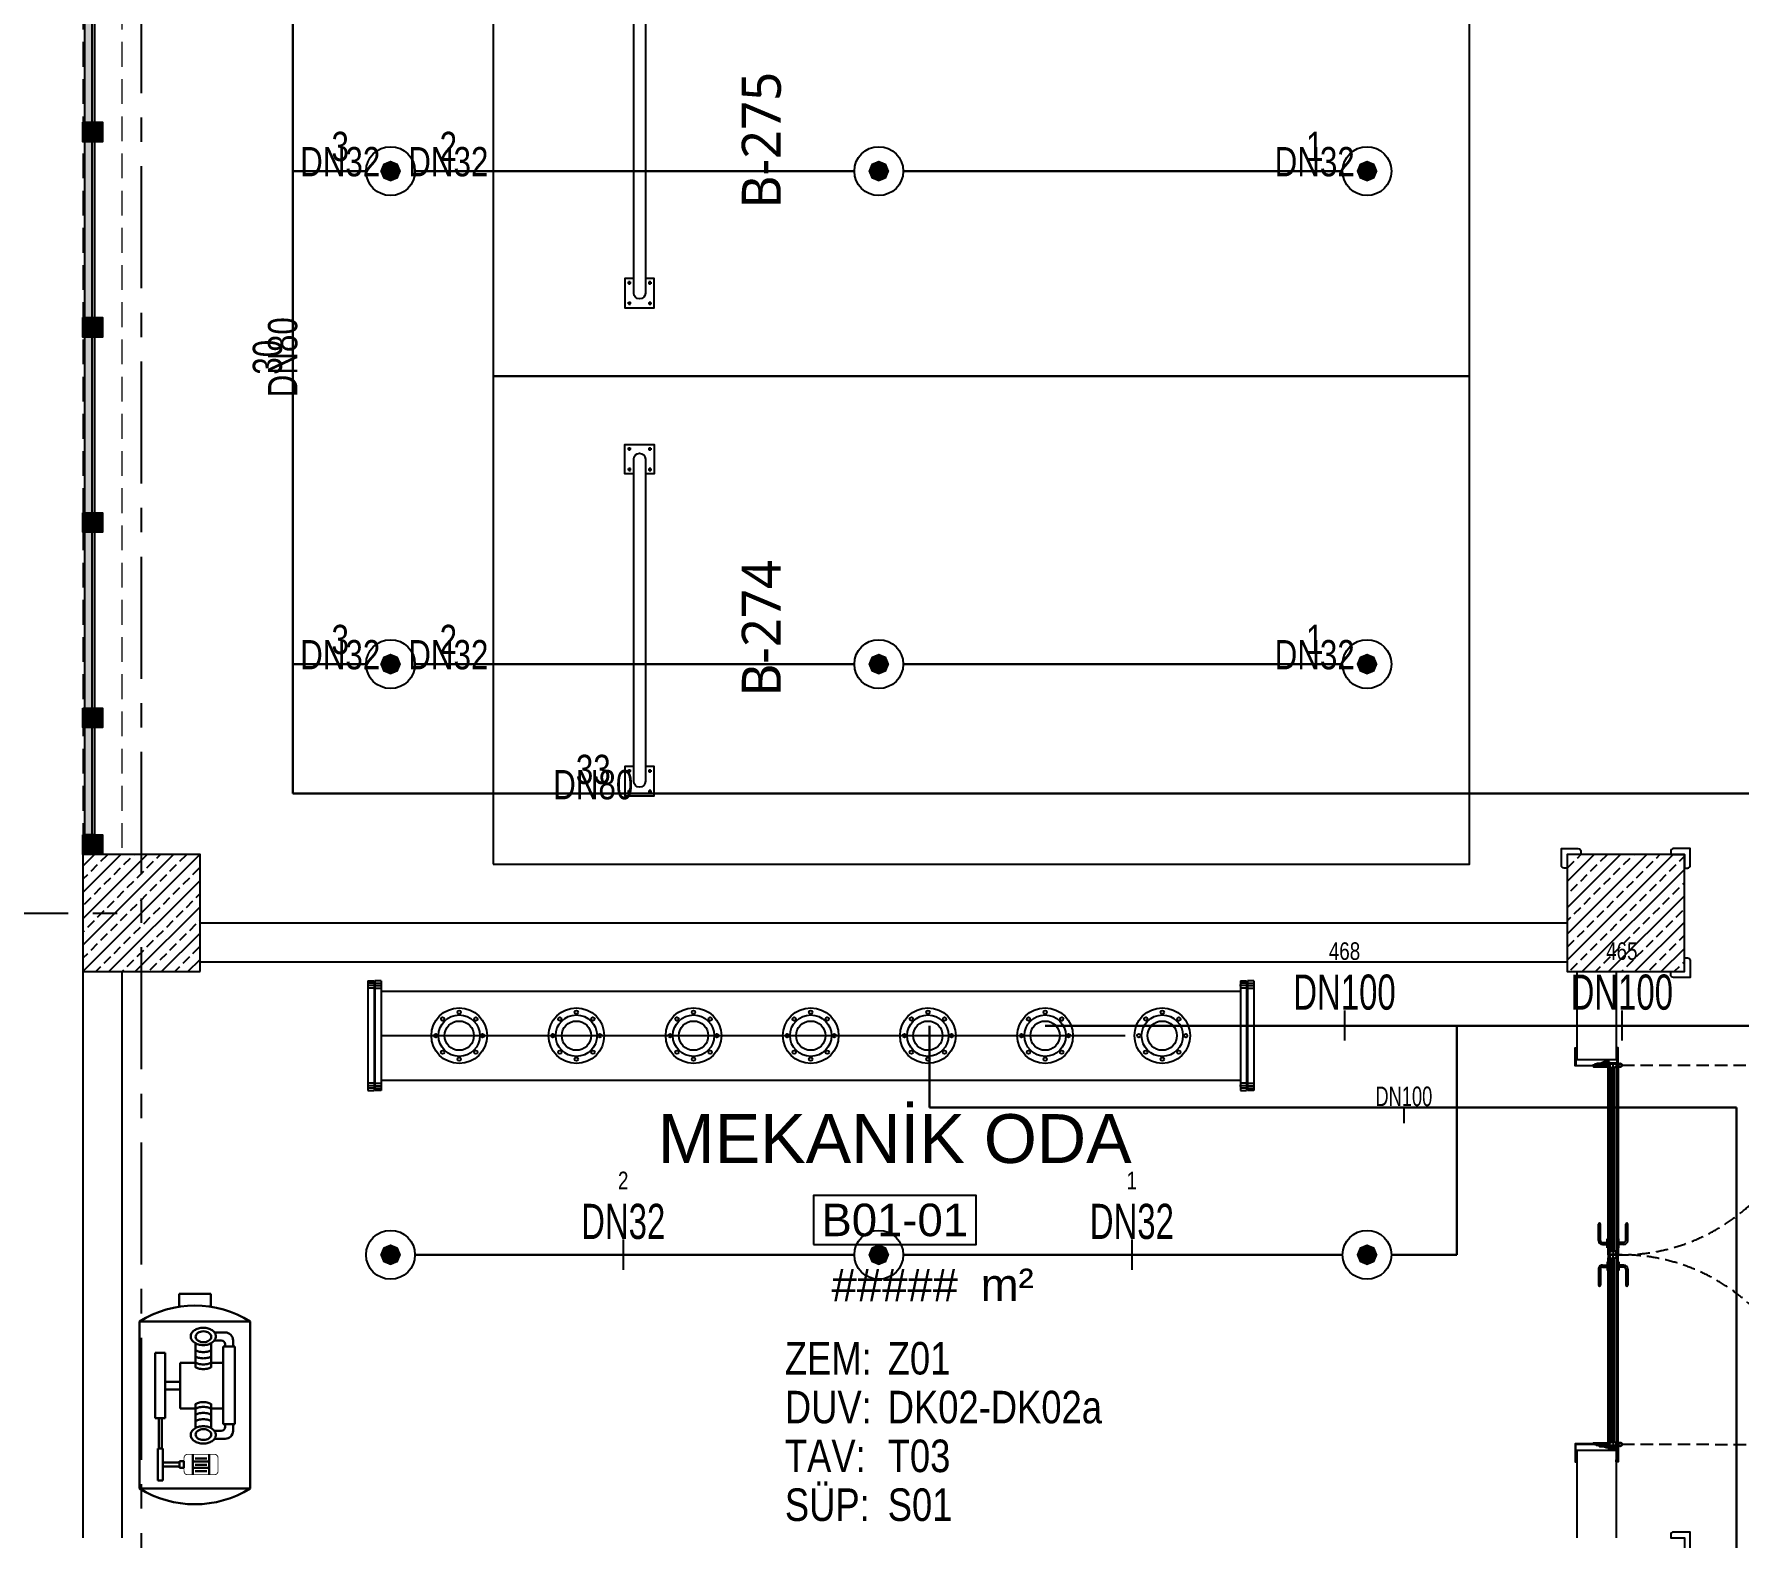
# Model space of a CAD drawing. Header units: millimetres. Extents: x -379292 to 1221486, y 92049 to 447512.
# Drawn here: x 285578 to 294307, y 245419 to 253121 of the extents above; entities that cross this region are included whole.
import ezdxf
from ezdxf.enums import TextEntityAlignment as Align
from ezdxf.lldxf.tags import DXFTag

# ---------------------------------------------------------------- set-up
doc = ezdxf.new("R2010")
doc.units = ezdxf.units.MM
for name, pattern in [('CENTER', [2, 1.25, -0.25, 0.25, -0.25]), ('DASHDOT', [25.4, 12.7, -6.35, 0, -6.35]), ('HIDDEN', [9.525, 6.35, -3.175])]:
    doc.linetypes.add(name, pattern=pattern)
for name, color, linetype, lineweight in [('-M-FIRE EQUIPMENT', 7, 'Continuous', 30), ('-M-YNGN-KOLLEKTÖR', 7, 'Continuous', 25), ('-M-YNGN-ZON1', 5, 'SP', 30), ('-M-YNGN-ZON3', 6, 'SP', 30), ('06_FORMWORK HIDDEN', 252, 'HIDDEN2', 0)]:
    doc.layers.add(name, color=color, linetype=linetype, lineweight=lineweight)
for name, color, linetype in [('-M-PIPE EQUIPMENT', 14, 'Continuous'), ('-M-YNGN-BORUID', 7, 'Continuous'), ('-M-YNGN-BORUUZUN', 7, 'Continuous'), ('-M-YNGN-BORUYUK', 7, 'Continuous'), ('-M-YNGN-SPR-YUK', 7, 'Continuous'), ('-M-YNGN-ZON1-CAP-', 7, 'Continuous'), ('-M-YNGN-ZON1-SPR-', 7, 'Continuous'), ('-M-YNGN-ZON3-CAP-', 7, 'Continuous'), ('010-05', 1, 'Continuous'), ('05_AXIS', 211, 'CENTER'), ('05_DOOR', 2, 'Continuous'), ('05_EQUIPMENT', 1, 'Continuous'), ('05_HANDRAIL', 153, 'Continuous'), ('05_HATCH 1', 101, 'Continuous'), ('05_HATCH CONCRETE', 141, 'Continuous'), ('05_HATCH SOLID-1', 252, 'Continuous'), ('05_MATERIAL TEXT', 112, 'Continuous'), ('05_PLASTER', 2, 'Continuous'), ('05_ROOM M2', 161, 'Continuous'), ('05_ROOM NAME', 153, 'Continuous'), ('05_ROOM NUMBER', 152, 'Continuous'), ('05_STEEL HIDDEN', 61, 'HIDDEN'), ('05_SYMBOL', 2, 'Continuous'), ('05_WALL', 3, 'Continuous'), ('202-A-Y-MahalAd', 141, 'Continuous'), ('flans015', 14, 'Continuous')]:
    doc.layers.add(name, color=color, linetype=linetype)
doc.layers.add('-M-YNGN-SPR-CAPCIZGI', color=188, linetype='Continuous', plot=False)
doc.styles.add('CIZGI', font='tahoma.ttf', dxfattribs={"width": 0.8, "oblique": 20})
doc.styles.add('DIM', font='arial.ttf')
doc.styles.add('HCAD', font='HCAD.SHX', dxfattribs={"width": 0.8, "height": 0.2})
doc.styles.add('PIPESIZE', font='hcad.shx', dxfattribs={"width": 0.8})
doc.styles.add('SPR-NOT', font='romans.shx')
doc.styles.get("Standard").update_dxf_attribs({"font": 'segoeuil.ttf'})
doc.styles.add('YAZI-2', font='arial.ttf', dxfattribs={"height": 2})
doc.styles.add('YAZI-3', font='arial.ttf', dxfattribs={"height": 3})
tags = doc.linetypes.add('HIDDEN2', pattern=[0.1875, 0.125, -0.0625]).pattern_tags.tags
tags[6:7] = [DXFTag(74, 4), DXFTag(75, 0), DXFTag(340, '0'), DXFTag(46, 0.0), DXFTag(50, 0.0), DXFTag(44, 0.0), DXFTag(45, 0.0)]
tags[4:5] = [DXFTag(74, 4), DXFTag(75, 0), DXFTag(340, '0'), DXFTag(46, 0.0), DXFTag(50, 0.0), DXFTag(44, 0.0), DXFTag(45, 0.0)]
doc.linetypes.add('SP', pattern='A,2,-0.1,["SP",CIZGI,S=0.14,R=0.2,X=0,Y=-0.07],-0.255', length=2.355)
pattern_1 = [(225, (905000, -3e-07), (67.351921, -67.351921), []), (225, (904932.65, -3e-07), (67.351921, -67.351921), [47.625, -23.8125])]

# ---------------------------------------------------------------- blocks, each defined once
blk = doc.blocks.new('202_Aks')
at = {"layer": '05_AXIS', "ltscale": 500}
for p, q in [((0, -182300), (0, 5000)), ((-5000, -29500), (0, -29500))]:
    blk.add_line(p, q, dxfattribs=at)
blk = doc.blocks.new('başlık')
at = {"layer": '05_MATERIAL TEXT', "style": 'DIM', "width": 0.8}
for s, p in [('ZEM:', (0, 50)), ('DUV:', (0, -100)), ('TAV:', (0, -250)), ('SÜP:', (0, -400))]:
    blk.add_text(s, height=100, dxfattribs=at).set_placement(p, align=Align.MIDDLE_LEFT)
blk = doc.blocks.new('MAHAL')
at = {"layer": '05_ROOM NUMBER'}
blk.add_lwpolyline([(-5.46, -10.75), (4.54, -10.75), (4.54, -7.75), (-5.46, -7.75)], close=True, dxfattribs=at)
at = {"layer": '05_HATCH SOLID-1', "xscale": 0.02, "yscale": 0.02, "zscale": 0.02}
blk.add_blockref('başlık', (-7.21, -18.75), dxfattribs=at)
at = {"layer": '05_MATERIAL TEXT', "style": 'DIM', "width": 0.8}
for tag, p in [('ZEMİN', (-0.89, -17.75)), ('DUVAR', (-0.89, -20.75)), ('TAVAN', (-0.89, -23.75)), ('SÜPÜRGELİK', (-0.89, -26.75))]:
    blk.add_attdef(tag, text='', height=2, dxfattribs=at).set_placement(p, align=Align.MIDDLE_LEFT)
at = {"layer": '05_ROOM M2', "insert": (6.45, -13.24), "char_height": 2, "attachment_point": 5, "style": 'YAZI-2'}
blk.add_mtext_dynamic_manual_height_columns('m²', width=6.9387, gutter_width=625, heights=[0], dxfattribs=at)
at = {"layer": '05_ROOM M2', "style": 'YAZI-2'}
blk.add_attdef('MAHALM2', text='', height=2, dxfattribs=at).set_placement((-0.46, -13.25), align=Align.MIDDLE_CENTER)
at = {"layer": '05_ROOM NAME', "style": 'YAZI-3'}
for tag, p in [('INGMAHALADI', (-0.46, 0.75)), ('TURMAHALADI', (-0.46, -4.25))]:
    blk.add_attdef(tag, text='', height=3, dxfattribs=at).set_placement(p, align=Align.MIDDLE_CENTER)
at = {"layer": '05_ROOM NUMBER', "style": 'YAZI-2'}
blk.add_attdef('MAHALNO', text='', height=2, dxfattribs=at).set_placement((-0.46, -9.25), align=Align.MIDDLE_CENTER)
blk = doc.blocks.new('202_Vida')
at = {"color": 0, "linetype": 'ByBlock', "ltscale": 0.2}
for points in [[(0.96, 0), (-0.96, 0)], [(0, 0.96), (0, -0.96)]]:
    blk.add_lwpolyline(points, dxfattribs=at)
at = {"color": 0, "linetype": 'ByBlock'}
for radius in [0.42, 0.23, 0.155]:
    blk.add_circle((0, 0), radius, dxfattribs=at)
blk = doc.blocks.new('202_Stoper')
at = {"color": 0, "linetype": 'ByBlock'}
for points in [[(-750, -30), (-750, -75), (-900, -75), (-900, 75), (-750, 75), (-750, 30)], [(750, -30), (750, -75), (900, -75), (900, 75), (750, 75), (750, 30)]]:
    blk.add_lwpolyline(points, dxfattribs=at)
blk.add_lwpolyline([(825, -30, 1), (825, 30), (-825, 30, 1), (-825, -30)], format="xyb", close=True, dxfattribs=at)
at = {"color": 0, "linetype": 'ByBlock', "yscale": 10, "zscale": 10, "rotation": 180}
for p, xscale in [((-877, 53), -10), ((-772, 53), 10), ((772, 53), -10), ((877, 53), 10)]:
    blk.add_blockref('202_Vida', p, dxfattribs=dict(at, xscale=xscale))
at = {"color": 0, "linetype": 'ByBlock', "yscale": 10, "zscale": 10}
for p, xscale in [((-877, -52), 10), ((-772, -52), -10), ((772, -52), 10), ((877, -52), -10)]:
    blk.add_blockref('202_Vida', p, dxfattribs=dict(at, xscale=xscale))
blk = doc.blocks.new('202_Mahalblok')
at = {"color": 0, "linetype": 'ByBlock', "flags": 128}
blk.add_lwpolyline([(0, 0), (0, 5000), (2500, 5000), (2500, 0)], close=True, dxfattribs=at)
at = {"color": 252}
blk.add_blockref('202_Stoper', (1250, 750), dxfattribs=at)
at = {"color": 0, "linetype": 'ByBlock', "ltscale": 25}
blk.add_attdef('MAHALNO', text='', height=200, dxfattribs=at).set_placement((1208.7, 1390), align=Align.BOTTOM_CENTER)
blk = doc.blocks.new('202_KorkulukDikme')
at = {"ltscale": 25}
h = blk.add_hatch(color=253, dxfattribs=at)
h.dxf.hatch_style = 1
h.paths.add_polyline_path([(-50, 0), (-50, 100), (50, 100), (50, 0)])
at = {"color": 0, "linetype": 'ByBlock', "ltscale": 25}
blk.add_lwpolyline([(-50, 0), (-50, 100), (50, 100), (50, 0)], close=True, dxfattribs=at)
blk = doc.blocks.new('*U15')
at = {"ltscale": 25}
h = blk.add_hatch(color=253, dxfattribs=at)
h.dxf.hatch_style = 1
h.paths.add_polyline_path([(100, 60), (7300, 60), (7300, 10), (100, 10)])
at = {"color": 0, "linetype": 'ByBlock', "ltscale": 25}
blk.add_lwpolyline([(100, 60), (7300, 60), (7300, 10), (100, 10)], close=True, dxfattribs=at)
blk.add_lwpolyline([(100, 45), (7300, 45)], dxfattribs=at)
at = {"ltscale": 25}
for p in [(50, 0), (700, 0), (1700, 0), (2700, 0), (3700, 0), (4700, 0), (5700, 0), (6700, 0), (7350, 0)]:
    blk.add_blockref('202_KorkulukDikme', p, dxfattribs=at)
blk = doc.blocks.new('A$C44F8638E')
at = {"color": 0, "linetype": 'ByBlock'}
for p, q in [((2.18, 99.84), (-14.49, 99.84)), ((-14.49, 99.84), (-14.49, 93.04)), ((2.18, 92.99), (2.18, 99.84)), ((23.01, 85.29), (-35.35, 85.29)), ((-35.35, 85.29), (-35.35, -2.73)), ((23.01, -2.73), (23.01, 85.29)), ((-35.35, -2.73), (23.01, -2.73))]:
    blk.add_line(p, q, dxfattribs=at)
at = {"color": 14, "linetype": 'ByBlock'}
for p, q in [((-5.88, 61.05), (-5.88, 73.82)), ((2.45, 61.05), (2.45, 73.82)), ((4.15, 79.46), (9.76, 79.46)), ((4.15, 75.29), (7.68, 75.29)), ((8.72, 31.21), (8.72, 72.05)), ((14.97, 72.05), (8.72, 72.05)), ((9.76, 72.05), (9.76, 73.21)), ((13.93, 72.05), (13.93, 75.29)), ((14.97, 31.21), (14.97, 72.05)), ((-26.99, 68.76), (-26.99, 34.38)), ((-21.73, 68.76), (-26.99, 68.76)), ((-21.73, 34.38), (-21.73, 68.76)), ((-13.95, 63.49), (-5.88, 63.49)), ((-13.95, 39.4), (-13.95, 63.49)), ((2.45, 63.49), (8.72, 63.49)), ((-13.95, 53.53), (-21.73, 53.53)), ((-13.95, 49.36), (-21.73, 49.36)), ((-5.88, 39.4), (-13.95, 39.4)), ((-5.88, 41.83), (-5.88, 29.07)), ((2.45, 41.83), (2.45, 29.07)), ((8.72, 39.4), (2.45, 39.4)), ((-21.73, 34.38), (-26.99, 34.38)), ((-25.19, 18.29), (-25.19, 34.38)), ((-23.52, 18.29), (-23.52, 34.38)), ((4.15, 27.59), (7.68, 27.59)), ((14.97, 31.21), (8.72, 31.21)), ((9.76, 29.67), (9.76, 31.21)), ((13.93, 30.83), (13.93, 27.59)), ((-25.62, 1.45), (-25.62, 18.29)), ((-23.09, 18.29), (-25.62, 18.29)), ((-23.09, 1.45), (-23.09, 18.29)), ((4.15, 23.42), (9.76, 23.42)), ((-14.3, 10.91), (-23.09, 10.91)), ((-14.3, 11.56), (-14.3, 8.17)), ((-11.89, 11.56), (-14.3, 11.56)), ((-11.89, 8.17), (-11.89, 11.56)), ((-7.16, 15.27), (-7.16, 4.47)), ((-7.16, 11.47), (1.32, 11.47)), ((-6.04, 13.13), (0.16, 13.13)), ((-6.04, 9.78), (0.16, 9.78)), ((1.32, 15.22), (1.32, 4.6)), ((-23.09, 1.45), (-25.62, 1.45)), ((-14.3, 8.83), (-23.09, 8.83)), ((-14.3, 8.17), (-11.89, 8.17)), ((1.32, 8.13), (-7.16, 8.13)), ((-6.04, 6.43), (0.16, 6.43))]:
    blk.add_line(p, q, dxfattribs=at)
at = {"color": 0, "linetype": 'ByBlock'}
for points in [[(-35.35, 85.29, -0.285714), (23.01, 85.29)], [(-35.35, -2.73, 0.285714), (23.01, -2.73)]]:
    blk.add_lwpolyline(points, format="xyb", dxfattribs=at)
at = {"color": 14, "linetype": 'ByBlock'}
for points in [[(-1.72, 81.97, -0.070165), (0.9, 81.6, -0.081929), (2.95, 80.62, -0.106899), (4.43, 79.04, -0.135223), (4.89, 77.38, -0.135223), (4.43, 75.72, -0.106899), (2.95, 74.14, -0.081929), (0.9, 73.16, -0.070165), (-1.72, 72.79, -0.070165), (-4.33, 73.16, -0.081929), (-6.38, 74.14, -0.106899), (-7.86, 75.72, -0.135223), (-8.32, 77.38, -0.135223), (-7.86, 79.04, -0.106899), (-6.38, 80.62, -0.081929), (-4.33, 81.6, -0.070165)], [(-1.64, 80.07, -0.070165), (-0.01, 79.84, -0.081929), (1.26, 79.23, -0.106899), (2.18, 78.25, -0.135223), (2.47, 77.22, -0.135223), (2.18, 76.18, -0.106899), (1.26, 75.2, -0.081929), (-0.01, 74.59, -0.070165), (-1.64, 74.36, -0.070165), (-3.27, 74.59, -0.081929), (-4.54, 75.2, -0.106899), (-5.46, 76.18, -0.135223), (-5.75, 77.22, -0.135223), (-5.46, 78.25, -0.106899), (-4.54, 79.23, -0.081929), (-3.27, 79.84, -0.070165)], [(-1.72, 20.92, 0.070165), (0.9, 21.29, 0.081929), (2.95, 22.26, 0.106899), (4.43, 23.84, 0.135223), (4.89, 25.51, 0.135223), (4.43, 27.17, 0.106899), (2.95, 28.75, 0.081929), (0.9, 29.72, 0.070165), (-1.72, 30.09, 0.070165), (-4.33, 29.72, 0.081929), (-6.38, 28.75, 0.106899), (-7.86, 27.17, 0.135223), (-8.32, 25.51, 0.135223), (-7.86, 23.84, 0.106899), (-6.38, 22.26, 0.081929), (-4.33, 21.29, 0.070165)], [(-1.64, 22.81, 0.070165), (-0.01, 23.04, 0.081929), (1.26, 23.65, 0.106899), (2.18, 24.63, 0.135223), (2.47, 25.67, 0.135223), (2.18, 26.7, 0.106899), (1.26, 27.68, 0.081929), (-0.01, 28.29, 0.070165), (-1.64, 28.52, 0.070165), (-3.27, 28.29, 0.081929), (-4.54, 27.68, 0.106899), (-5.46, 26.7, 0.135223), (-5.75, 25.67, 0.135223), (-5.46, 24.63, 0.106899), (-4.54, 23.65, 0.081929), (-3.27, 23.04, 0.070165)]]:
    blk.add_lwpolyline(points, format="xyb", close=True, dxfattribs=at)
for points in [[(2.45, 70.14, -0.060594), (0.9, 69.48, -0.070165), (-1.72, 69.11, -0.070165), (-4.33, 69.48, -0.060594), (-5.88, 70.14)], [(2.45, 66.84, -0.060594), (0.9, 66.18, -0.070165), (-1.72, 65.81, -0.070165), (-4.33, 66.18, -0.060594), (-5.88, 66.84)], [(2.45, 63.63, -0.060594), (0.9, 62.97, -0.070165), (-1.72, 62.6, -0.070165), (-4.33, 62.97, -0.060594), (-5.88, 63.63)], [(2.45, 61.15, -0.060594), (0.9, 60.5, -0.070165), (-1.72, 60.13, -0.070165), (-4.33, 60.5, -0.060594), (-5.88, 61.15)], [(2.45, 41.73, 0.060594), (0.9, 42.39, 0.070165), (-1.72, 42.76, 0.070165), (-4.33, 42.39, 0.060594), (-5.88, 41.73)], [(2.45, 39.26, 0.060594), (0.9, 39.91, 0.070165), (-1.72, 40.28, 0.070165), (-4.33, 39.91, 0.060594), (-5.88, 39.26)], [(2.45, 36.05, 0.060594), (0.9, 36.71, 0.070165), (-1.72, 37.08, 0.070165), (-4.33, 36.71, 0.060594), (-5.88, 36.05)], [(2.45, 32.75, 0.060594), (0.9, 33.4, 0.070165), (-1.72, 33.77, 0.070165), (-4.33, 33.4, 0.060594), (-5.88, 32.75)]]:
    blk.add_lwpolyline(points, format="xyb", dxfattribs=at)
at = {"color": 14, "linetype": 'ByBlock', "const_width": 0.446}
blk.add_lwpolyline([(4.22, 15.22), (-10.06, 15.22, 0.414214), (-11.85, 13.44), (-11.85, 6.3, 0.414214), (-10.06, 4.51), (4.22, 4.51, 0.414214), (6.01, 6.3), (6.01, 13.44, 0.414214)], format="xyb", close=True, dxfattribs=at)
at = {"color": 0, "linetype": 'ByBlock'}
blk.add_arc((-6.17, 38.38), 55.24, 58.10921, 121.89079, dxfattribs=at)
at = {"color": 14, "linetype": 'ByBlock'}
for centre, radius, start, end in [((7.68, 73.21), 2.08, 0, 90), ((9.76, 75.29), 4.17, 0, 90), ((7.68, 29.67), 2.08, 270, 0), ((9.76, 27.59), 4.17, 270, 0)]:
    blk.add_arc(centre, radius, start, end, dxfattribs=at)
blk = doc.blocks.new('FU150')
at = {"color": 0, "linetype": 'ByBlock'}
for centre, radius in [((0, 0), 142.5), ((0, 0), 106), ((-84.9, 84.9), 9), ((0, 120), 9), ((84.9, 84.9), 9), ((-120, 0), 9), ((0, 0), 75), ((120, 0), 9), ((-84.9, -84.9), 9), ((84.9, -84.9), 9), ((0, -120), 9)]:
    blk.add_circle(centre, radius, dxfattribs=at)
blk = doc.blocks.new('FY300')
at = {"color": 0, "linetype": 'ByBlock'}
for p, q in [((-281.2, 32), (281.2, 32)), ((-281.2, 0), (-281.2, 32)), ((-281.2, 0), (281.2, 0)), ((-269.2, 32), (-269.2, 0)), ((-256.2, 36), (-256.2, -4)), ((-243.2, 32), (-243.2, 0)), ((-236.2, 34), (-238.2, 32)), ((-236.2, 34), (236.2, 34)), ((236.2, 34), (238.2, 32)), ((243.2, 32), (243.2, 0)), ((256.2, 36), (256.2, -4)), ((269.2, 32), (269.2, 0)), ((281.2, 0), (281.2, 32))]:
    blk.add_line(p, q, dxfattribs=at)
blk = doc.blocks.new('A$C68E50811')
at = {"layer": '-M-PIPE EQUIPMENT', "color": 7, "ltscale": 0.5}
for p, q in [((0.34, -23.2), (0.34, 416.8)), ((45.9, -23.2), (45.9, 416.8))]:
    blk.add_line(p, q, dxfattribs=at)
at = {"layer": '-M-PIPE EQUIPMENT', "color": 14, "linetype": 'DASHDOT', "ltscale": 30}
blk.add_line((23.12, -23.2), (23.12, 416.8), dxfattribs=at)
at = {"layer": '-M-PIPE EQUIPMENT', "ltscale": 0.2, "xscale": -0.1000000000003638, "yscale": 0.1000000000003638, "zscale": 0.1000000000003638}
for p, rotation in [((23.12, 423.6), 180), ((23.12, -23.2), 179.9999999999999)]:
    blk.add_blockref('FY300', p, dxfattribs=dict(at, rotation=rotation))
at = {"layer": '-M-PIPE EQUIPMENT', "ltscale": 0.2, "xscale": 0.1000000000003638, "yscale": 0.1000000000003638, "zscale": 0.1000000000003638}
for p in [(23.12, 416.8), (23.12, -30)]:
    blk.add_blockref('FY300', p, dxfattribs=at)
at = {"layer": 'flans015', "ltscale": 0.2, "xscale": 0.1, "yscale": 0.1, "zscale": 0.1}
for p in [(23.12, 376.8), (23.12, 316.8), (23.12, 256.8), (23.12, 196.8), (23.12, 136.8), (23.12, 76.8), (23.12, 16.8)]:
    blk.add_blockref('FU150', p, dxfattribs=at)
blk = doc.blocks.new('VIDA')
at = {"layer": '05_EQUIPMENT'}
h = blk.add_hatch(dxfattribs=at)
h.set_pattern_fill('LINE', color=256, scale=0.1, angle=150, style=0)
h.set_pattern_definition([(330, (-3585.31887, 6072.20274), (0.03125, 0.05412658774), [])])
h.paths.add_polyline_path([(-0.09, -0.26), (-0.09, -1.74), (0.09, -1.74), (0.09, -0.26)])
h.paths.add_polyline_path([(-0.09, -0.26), (0.09, -0.26), (0, 0)])
for p, q in [((-0.09, -0.26), (0, 0)), ((0.09, -0.26), (0, 0)), ((-0.01, -2.02), (-0.18, -2.02)), ((0.09, -1.74), (-0.09, -1.74)), ((0.09, -1.95), (-0.09, -1.95)), ((0.01, -1.98), (-0.01, -1.98)), ((-0.01, -2.02), (-0.01, -1.98)), ((0.01, -2.02), (0.01, -1.98)), ((0.18, -2.02), (0.01, -2.02))]:
    blk.add_line(p, q, dxfattribs=at)
for points in [[(-0.18, -2.02), (-0.09, -1.95), (-0.09, -0.26)], [(0.18, -2.02), (0.09, -1.95), (0.09, -0.26)]]:
    blk.add_lwpolyline(points, dxfattribs=at)
blk = doc.blocks.new('*U78')
at = {"color": 8, "ltscale": 7}
for p, q in [((927.1, 60), (843.8, 60)), ((927.1, 50), (843.8, 50)), ((1072.9, 60), (1156.2, 60)), ((1072.9, 50), (1156.2, 50))]:
    blk.add_line(p, q, dxfattribs=at)
for centre, start, end in [((843.8, 55), 90, 270), ((1156.2, 55), 270, 90)]:
    blk.add_arc(centre, 5, start, end, dxfattribs=at)
at = {"color": 8}
blk.add_wipeout([(0, 0), (0, -206), (2000, -206), (2000, 0), (10, 0)], dxfattribs=at)
at = {"layer": '010-05', "ltscale": 7}
h = blk.add_hatch(dxfattribs=at)
h.set_pattern_fill('ANSI37', color=8, scale=0.1, angle=360, style=0)
h.set_pattern_definition([(45, (-20246.60925, -14802.3896), (-0.224506403, 0.224506403), []), (135, (-20246.60925, -14802.3896), (-0.224506403, -0.224506403), [])])
edge = h.paths.add_edge_path(flags=16)
edge.add_line((28.5, -46.7), (28.5, -55.3))
edge.add_line((28.5, -55.3), (21.5, -55.3))
edge.add_line((21.5, -55.3), (21.5, -49))
edge.add_arc((25.9, -50.6), 4.69, 56.54278, 159.2569, ccw=False)
edge = h.paths.add_edge_path()
edge.add_line((29.5, -45.1), (29.5, -56.3))
edge.add_line((29.5, -56.3), (20.5, -56.3))
edge.add_line((20.5, -56.3), (20.5, -42.5))
edge.add_line((20.5, -42.5), (34.2, -42.5))
edge.add_line((34.2, -42.5), (32.2, -43))
edge.add_arc((32.2, -45.8), 2.82, 91.10929, 165.59862)
edge = h.paths.add_edge_path(flags=16)
edge.add_arc((32.2, -45.8), 3.82, 143.46678, 165.59862, ccw=False)
edge.add_line((29.1, -43.5), (21.5, -43.5))
edge.add_line((21.5, -43.5), (21.5, -46.1))
edge.add_arc((25.7, -53.3), 8.25, 70.11032, 120.2945, ccw=False)
edge.add_line((28.5, -45.5), (28.5, -45.1))
edge.add_line((28.5, -45.1), (28.5, -44.8))
h = blk.add_hatch(dxfattribs=at)
h.set_pattern_fill('ANSI37', color=8, scale=0.1, angle=360, style=0)
h.set_pattern_definition([(135, (22246.60925, -14802.3896), (0.224506403, 0.224506403), []), (45, (22246.60925, -14802.3896), (0.224506403, -0.224506403), [])])
edge = h.paths.add_edge_path(flags=16)
edge.add_line((1971.5, -46.7), (1971.5, -55.3))
edge.add_line((1971.5, -55.3), (1978.5, -55.3))
edge.add_line((1978.5, -55.3), (1978.5, -49))
edge.add_arc((1974.1, -50.6), 4.69, 20.7431, 123.45722)
edge = h.paths.add_edge_path()
edge.add_line((1970.5, -45.1), (1970.5, -56.3))
edge.add_line((1970.5, -56.3), (1979.5, -56.3))
edge.add_line((1979.5, -56.3), (1979.5, -42.5))
edge.add_line((1979.5, -42.5), (1965.8, -42.5))
edge.add_line((1965.8, -42.5), (1967.8, -43))
edge.add_arc((1967.8, -45.8), 2.82, 14.40138, 88.89071, ccw=False)
edge = h.paths.add_edge_path(flags=16)
edge.add_arc((1967.8, -45.8), 3.82, 14.40138, 36.53322)
edge.add_line((1970.9, -43.5), (1978.5, -43.5))
edge.add_line((1978.5, -43.5), (1978.5, -46.1))
edge.add_arc((1974.3, -53.3), 8.25, 59.7055, 109.88968)
edge.add_line((1971.5, -45.5), (1971.5, -45.1))
edge.add_line((1971.5, -45.1), (1971.5, -44.8))
at = {"layer": '05_HATCH 1', "ltscale": 7}
h = blk.add_hatch(dxfattribs=at)
h.set_pattern_fill('HONEY', color=8, scale=15, angle=90, style=0)
h.set_pattern_definition([(270, (24591.2114, 3174525.0591), (-1.623797625, -2.8125), [1.875, -3.75]), (150, (24591.2114, 3174525.0591), (-1.62379763564, 2.81249999385), [1.875, -3.75]), (210, (24591.2114, 3174525.0591), (-3.24759526064, -6.15e-09), [-3.75, 1.875])])
h.paths.add_polyline_path([(978.3, -14.5), (981.6, -8.9), (31.6, -8.9), (33.7, -14.5)])
h = blk.add_hatch(dxfattribs=at)
h.set_pattern_fill('HONEY', color=8, scale=15, angle=90, style=0)
h.set_pattern_definition([(90, (24591.2114, -3174555.0591), (-1.623797625, 2.8125), [1.875, -3.75]), (210, (24591.2114, -3174555.0591), (-1.62379763564, -2.81249999385), [1.875, -3.75]), (150, (24591.2114, -3174555.0591), (-3.24759526064, 6.15e-09), [-3.75, 1.875])])
h.paths.add_polyline_path([(981.6, -21.1), (978.3, -15.5), (33.7, -15.5), (31.6, -21.1)])
h = blk.add_hatch(dxfattribs=at)
h.set_pattern_fill('HONEY', color=8, scale=15, angle=90, style=0)
h.set_pattern_definition([(270, (24341.2114, 3174525.0591), (-1.623797625, -2.8125), [1.875, -3.75]), (150, (24341.2114, 3174525.0591), (-1.62379763564, 2.81249999385), [1.875, -3.75]), (210, (24341.2114, 3174525.0591), (-3.24759526064, -6.15e-09), [-3.75, 1.875])])
h.paths.add_polyline_path([(771.7, -14.5), (768.4, -8.9), (1969.5, -8.9), (1966.3, -14.5)])
h = blk.add_hatch(dxfattribs=at)
h.set_pattern_fill('HONEY', color=8, scale=15, angle=90, style=0)
h.set_pattern_definition([(90, (24341.2114, -3174555.0591), (-1.623797625, 2.8125), [1.875, -3.75]), (210, (24341.2114, -3174555.0591), (-1.62379763564, -2.81249999385), [1.875, -3.75]), (150, (24341.2114, -3174555.0591), (-3.24759526064, 6.15e-09), [-3.75, 1.875])])
h.paths.add_polyline_path([(768.4, -21.1), (771.7, -15.5), (1966.3, -15.5), (1969.5, -21.1)])
at = {"color": 8, "linetype": 'HIDDEN', "ltscale": 10}
for p, q in [((29.4, 30.3), (29.4, 1001.6)), ((1970.5, 30.5), (1971.1, 1001.6))]:
    blk.add_line(p, q, dxfattribs=at)
at = {"color": 8, "ltscale": 7}
for p, q in [((22, 10), (969.9, 10)), ((22, 10), (1000, 10)), ((22, 8.8), (22, 10)), ((22, 8.8), (22, 10)), ((27.3, 2.4), (27.3, 1.4)), ((27.3, 2.4), (37.2, 2.4)), ((27.3, 2.4), (27.3, 1.4)), ((27.3, 2.4), (37.2, 2.4)), ((27.3, 1.4), (36.7, 1.4)), ((27.3, 1.4), (36.7, 1.4)), ((37.5, 4.8), (36.3, 4.8)), ((37.5, 4.8), (36.3, 4.8)), ((36.7, 1.4), (42.8, -15)), ((36.7, 1.4), (42.8, -15)), ((984.8, 2.4), (37.2, 2.4)), ((37.2, 2.4), (43.7, -14.5)), ((37.2, 2.4), (43.7, -14.5)), ((37.5, 8.8), (984.6, 8.8)), ((963.8, 15), (918.8, 15)), ((918.8, 15), (918.8, 10)), ((937.1, 40), (937.1, 15)), ((947.1, 40), (947.1, 15)), ((963.8, 15), (963.8, 10)), ((984.8, 2.4), (978.3, -14.5)), ((985.4, 1.4), (979.2, -15)), ((984.6, 4.8), (985.8, 4.8)), ((994.7, 2.4), (984.8, 2.4)), ((994.7, 1.4), (985.4, 1.4)), ((994.7, 2.4), (994.7, 1.4)), ((1978, 10), (1000, 10)), ((1005.3, 2.4), (1005.3, 1.4)), ((1005.3, 2.4), (1015.3, 2.4)), ((1005.3, 1.4), (1014.7, 1.4)), ((1015.5, 4.8), (1014.3, 4.8)), ((1014.7, 1.4), (1020.9, -15)), ((1015.3, 2.4), (1962.8, 2.4)), ((1015.3, 2.4), (1021.7, -14.5)), ((1962.5, 8.8), (1015.5, 8.8)), ((1978, 10), (1030.1, 10)), ((1036.2, 15), (1081.2, 15)), ((1036.2, 15), (1036.2, 10)), ((1052.9, 40), (1052.9, 15)), ((1062.9, 40), (1062.9, 15)), ((1081.2, 15), (1081.2, 10)), ((1962.8, 2.4), (1956.3, -14.5)), ((1962.8, 2.4), (1956.3, -14.5)), ((1963.3, 1.4), (1957.2, -15)), ((1963.3, 1.4), (1957.2, -15)), ((1962.5, 4.8), (1963.7, 4.8)), ((1962.5, 4.8), (1963.7, 4.8)), ((1972.7, 2.4), (1962.8, 2.4)), ((1972.7, 2.4), (1962.8, 2.4)), ((1972.7, 1.4), (1963.3, 1.4)), ((1972.7, 1.4), (1963.3, 1.4)), ((1972.7, 2.4), (1972.7, 1.4)), ((1972.7, 2.4), (1972.7, 1.4)), ((1978, 8.8), (1978, 10)), ((1978, 8.8), (1978, 10)), ((1978, 8.8), (1978, 10)), ((984.6, -38.8), (22, -38.8)), ((22, -38.8), (984.6, -38.8)), ((22, -40), (22, -38.8)), ((22, -40), (22, -38.8)), ((984.6, -40), (22, -40)), ((1000, -40), (22, -40)), ((42.8, -15), (27.3, -15)), ((42.8, -15), (27.3, -15)), ((27.3, -31.5), (36.6, -31.5)), ((27.3, -31.5), (27.3, -32.5)), ((27.3, -31.5), (36.6, -31.5)), ((27.3, -31.5), (27.3, -32.5)), ((27.3, -32.5), (37.2, -32.5)), ((27.3, -32.5), (37.2, -32.5)), ((33.2, -40), (984.6, -40)), ((37.5, -34.8), (36.3, -34.8)), ((37.5, -34.8), (36.3, -34.8)), ((36.6, -31.5), (42.8, -15)), ((36.6, -31.5), (42.8, -15)), ((37.2, -32.5), (43.7, -15.5)), ((37.2, -32.5), (43.7, -15.5)), ((984.8, -32.5), (37.2, -32.5)), ((981.6, -8.9), (40.5, -8.9)), ((981.6, -21.1), (40.5, -21.1)), ((978.3, -14.5), (43.7, -14.5)), ((978.3, -15.5), (43.7, -15.5)), ((984.8, -32.5), (978.3, -15.5)), ((985.4, -31.5), (979.2, -15)), ((979.2, -15), (994.7, -15)), ((984.6, -34.8), (985.8, -34.8)), ((994.7, -32.5), (984.8, -32.5)), ((994.7, -31.5), (985.4, -31.5)), ((994.7, -31.5), (994.7, -32.5)), ((1000, -40), (1978, -40)), ((1020.9, -15), (1005.3, -15)), ((1005.3, -31.5), (1014.6, -31.5)), ((1005.3, -31.5), (1005.3, -32.5)), ((1005.3, -32.5), (1015.2, -32.5)), ((1015.5, -34.8), (1014.3, -34.8)), ((1014.6, -31.5), (1020.9, -15)), ((1015.2, -32.5), (1021.7, -15.5)), ((1015.2, -32.5), (1962.8, -32.5)), ((1015.5, -38.8), (1978, -38.8)), ((1978, -38.8), (1015.5, -38.8)), ((1966.8, -40), (1015.5, -40)), ((1015.5, -40), (1978, -40)), ((1018.5, -8.9), (1959.5, -8.9)), ((1018.5, -21.1), (1959.5, -21.1)), ((1021.7, -14.5), (1956.3, -14.5)), ((1021.7, -15.5), (1956.3, -15.5)), ((1962.8, -32.5), (1956.3, -15.5)), ((1962.8, -32.5), (1956.3, -15.5)), ((1963.4, -31.5), (1957.2, -15)), ((1957.2, -15), (1972.7, -15)), ((1963.4, -31.5), (1957.2, -15)), ((1957.2, -15), (1972.7, -15)), ((1962.5, -34.8), (1963.7, -34.8)), ((1972.7, -32.5), (1962.8, -32.5)), ((1972.7, -32.5), (1962.8, -32.5)), ((1972.7, -31.5), (1963.4, -31.5)), ((1972.7, -31.5), (1963.4, -31.5)), ((1972.7, -31.5), (1972.7, -32.5)), ((1972.7, -31.5), (1972.7, -32.5)), ((1978, -30), (1978, -28.8)), ((1978, -30), (1978, -28.8)), ((1978, -40), (1978, -38.8))]:
    blk.add_line(p, q, dxfattribs=at)
at = {"ltscale": 7}
for p, q in [((927.1, -80), (843.8, -80)), ((918.8, -45), (918.8, -40)), ((963.8, -45), (918.8, -45)), ((937.1, -70), (937.1, -45)), ((947.1, -70), (947.1, -45)), ((963.8, -45), (963.8, -40)), ((1036.2, -45), (1036.2, -40)), ((1036.2, -45), (1081.2, -45)), ((1052.9, -70), (1052.9, -45)), ((1062.9, -70), (1062.9, -45)), ((1072.9, -80), (1156.2, -80)), ((1081.2, -45), (1081.2, -40)), ((927.1, -90), (843.8, -90)), ((1072.9, -90), (1156.2, -90))]:
    blk.add_line(p, q, dxfattribs=at)
at = {"color": 8, "ltscale": 7, "flags": 128}
for points in [[(35.5, -113, -1), (34, -113), (34, -96.3), (32, -96.3), (32, -113, 1), (37.5, -113), (37.5, -46.5, 1), (30, -46.5), (30, -56.3), (20, -56.3), (20, 10), (-60, 10), (-60, 0), (-50, 0), (-50, 2), (-58, 2), (-58, 8), (18, 8), (18, -58.3), (32, -58.3), (32, -46.5, -1), (35.5, -46.5)], [(1964.5, -113, 1), (1966, -113), (1966, -96.3), (1968, -96.3), (1968, -113, -1), (1962.5, -113), (1962.5, -46.5, -1), (1970, -46.5), (1970, -56.3), (1980, -56.3), (1980, 10), (2060, 10), (2060, 0), (2050, 0), (2050, 2), (2058, 2), (2058, 8), (1982, 8), (1982, -58.3), (1968, -58.3), (1968, -46.5, 1), (1964.5, -46.5)]]:
    blk.add_lwpolyline(points, format="xyb", close=True, dxfattribs=at)
at = {"color": 8, "ltscale": 7}
for points in [[(37.5, 4.8), (37.5, 8.8), (22, 8.8), (22, -38.8), (37.5, -38.8), (37.5, -34.8)], [(37.5, 4.8), (37.5, 8.8), (22, 8.8), (22, -38.8), (37.5, -38.8), (37.5, -34.8)], [(36.3, 4.8), (36.3, 7.6), (23.2, 7.6), (23.2, -37.6), (36.3, -37.6), (36.3, -34.8)], [(36.3, 4.8), (36.3, 7.6), (23.2, 7.6), (23.2, -37.6), (36.3, -37.6), (36.3, -34.8)], [(984.6, 4.8), (984.6, 8.8), (1000, 8.8), (1000, -38.8), (984.6, -38.8), (984.6, -34.8)], [(985.8, 4.8), (985.8, 7.6), (998.8, 7.6), (998.8, -37.6), (985.8, -37.6), (985.8, -34.8)], [(1015.5, 4.8), (1015.5, 8.8), (1000, 8.8), (1000, -38.8), (1015.5, -38.8), (1015.5, -34.8)], [(1014.3, 4.8), (1014.3, 7.6), (1001.2, 7.6), (1001.2, -37.6), (1014.3, -37.6), (1014.3, -34.8)], [(1962.5, 4.8), (1962.5, 8.8), (1978, 8.8), (1978, -38.8), (1962.5, -38.8), (1962.5, -34.8)], [(1962.5, 4.8), (1962.5, 8.8), (1978, 8.8), (1978, -38.8), (1962.5, -38.8), (1962.5, -34.8)], [(1963.7, 4.8), (1963.7, 7.6), (1976.8, 7.6), (1976.8, -37.6), (1963.7, -37.6), (1963.7, -34.8)], [(1963.7, 4.8), (1963.7, 7.6), (1976.8, 7.6), (1976.8, -37.6), (1963.7, -37.6), (1963.7, -34.8)]]:
    blk.add_lwpolyline(points, dxfattribs=at)
for points in [[(32, -66.3), (32, -210), (-60, -210), (-60, -200), (-50, -200), (-50, -202), (-58, -202), (-58, -208), (30, -208), (30, -66.3)], [(29, -68.3), (20, -68.3), (20, -94.5), (30, -104.5), (30, -117.8), (28, -117.8), (28, -105.3), (18, -95.3), (18, -66.3), (29, -66.3)], [(1968, -66.3), (1968, -210), (2060, -210), (2060, -200), (2050, -200), (2050, -202), (2058, -202), (2058, -208), (1970, -208), (1970, -66.3)], [(1971, -58.3), (1980, -58.3), (1980, -84.5), (1970, -94.5), (1970, -107.8), (1972, -107.8), (1972, -95.3), (1982, -85.3), (1982, -56.3), (1971, -56.3)]]:
    blk.add_lwpolyline(points, close=True, dxfattribs=at)
for centre, radius in [((29, 20.6), 10.1), ((29, 20.6), 6.72), ((1971, 20.6), 10.1), ((1971, 20.6), 6.72)]:
    blk.add_circle(centre, radius, dxfattribs=at)
at = {"color": 8, "linetype": 'HIDDEN', "ltscale": 10}
for centre, radius, start, end in [((27.6, 29.1), 972.5, 359.17896, 89.89131), ((1972.5, 29.1), 972.6, 90.08024, 180.82588)]:
    blk.add_arc(centre, radius, start, end, dxfattribs=at)
at = {"color": 8, "ltscale": 7}
for centre, radius, start, end in [((927.1, 40), 20, 0, 90), ((927.1, 40), 10, 0, 90), ((1072.9, 40), 20, 90, 180), ((1072.9, 40), 10, 90, 180)]:
    blk.add_arc(centre, radius, start, end, dxfattribs=at)
at = {"ltscale": 7}
for centre, radius, start, end in [((843.8, -85), 5, 90, 270), ((927.1, -70), 10, 270, 0), ((927.1, -70), 20, 270, 0), ((1072.9, -70), 20, 180, 270), ((1072.9, -70), 10, 180, 270), ((1156.2, -85), 5, 270, 90)]:
    blk.add_arc(centre, radius, start, end, dxfattribs=at)
at = {"layer": '010-05', "color": 8, "ltscale": 7}
for points in [[(29.5, -45.1, -0.336971), (32.2, -43), (34.2, -42.5), (29.5, -42.5), (20.5, -42.5), (20.5, -56.3), (29.5, -56.3)], [(28.5, -45.5, 0.222538), (21.5, -46.1), (21.5, -43.5), (29.1, -43.5, 0.09687), (28.5, -44.8), (28.5, -45.1)], [(28.5, -55.3), (21.5, -55.3), (21.5, -48.9, -0.473637), (28.5, -46.7)], [(1970.5, -45.1, 0.336971), (1967.8, -43), (1965.8, -42.5), (1970.5, -42.5), (1979.5, -42.5), (1979.5, -56.3), (1970.5, -56.3)], [(1971.5, -45.5, -0.222538), (1978.5, -46.1), (1978.5, -43.5), (1970.9, -43.5, -0.09687), (1971.5, -44.8), (1971.5, -45.1)], [(1971.5, -55.3), (1978.5, -55.3), (1978.5, -48.9, 0.473637), (1971.5, -46.7)]]:
    blk.add_lwpolyline(points, format="xyb", close=True, dxfattribs=at)
at = {"layer": '05_PLASTER', "color": 8, "ltscale": 7}
blk.add_line((1990, -41.6), (1990, 0), dxfattribs=at)
at = {"layer": '05_STEEL HIDDEN', "color": 8, "ltscale": 7}
for points in [[(17, -59.4), (17, -34.2), (11, -34.2), (11, -60.5), (23, -88.8), (23, -111.1), (29, -111.1), (29, -87.6)], [(1983, -49.4), (1983, -12.6), (1989, -12.6), (1989, -50.5), (1977, -78.8), (1977, -101.1), (1971, -101.1), (1971, -77.6)]]:
    blk.add_lwpolyline(points, close=True, dxfattribs=at)
at = {"layer": '05_STEEL HIDDEN', "color": 8, "ltscale": 7, "flags": 128}
for points in [[(17, -34.2), (18, -34.2), (18, -59.4), (30, -87.6), (30, -111.1), (29, -111.1)], [(1983, -12.6), (1982, -12.6), (1982, -49.4), (1970, -77.6), (1970, -101.1), (1971, -101.1)]]:
    blk.add_lwpolyline(points, dxfattribs=at)
at = {"layer": '05_WALL', "color": 8, "ltscale": 7}
for p, q in [((0, -200), (0, 0)), ((2000, -200), (2000, 0))]:
    blk.add_line(p, q, dxfattribs=at)
at = {"color": 8, "ltscale": 7, "yscale": 10, "zscale": 10, "rotation": 180}
for p, xscale in [((25, -76.5), -10), ((1975, -76.5), 10)]:
    blk.add_blockref('VIDA', p, dxfattribs=dict(at, xscale=xscale))
blk = doc.blocks.new('bariyer')
at = {"color": 8, "ltscale": 25}
blk.add_lwpolyline([(0, -70), (15, -70, 0.414214), (30, -55), (30, 30), (-55, 30, 0.414214), (-70, 15), (-70, 0), (0, 0)], format="xyb", close=True, dxfattribs=at)
blk = doc.blocks.new('OtoParkBodrumKatMimari')
at = {"layer": '05_HATCH CONCRETE'}
h = blk.add_hatch(dxfattribs=at)
h.set_pattern_fill('ANSI33', color=8, scale=15, angle=180, style=0)
h.set_pattern_definition(pattern_1)
h.paths.add_polyline_path([(5300, 147500), (5300, 148100), (4700, 148100), (4700, 147500)])
h = blk.add_hatch(dxfattribs=at)
h.set_pattern_fill('ANSI33', color=8, scale=15, angle=180, style=0)
h.set_pattern_definition(pattern_1)
h.paths.add_polyline_path([(12900, 148100), (12300, 148100), (12300, 147500), (12900, 147500)])
at = {"color": 5}
for points in [[(5300, 147500), (5300, 148100), (4700, 148100), (4700, 147500)], [(12900, 148100), (12300, 148100), (12300, 147500), (12900, 147500)]]:
    blk.add_lwpolyline(points, close=True, dxfattribs=at)
at = {"layer": '05_WALL', "color": 8, "flags": 128}
for points in [[(5300, 147750), (12300, 147750)], [(5300, 147550), (12300, 147550)], [(4700, 147500), (4700, 144600)], [(4900, 147500), (4900, 144600)], [(12350, 147500), (12350, 144600)], [(12550, 147500), (12550, 144600)]]:
    blk.add_lwpolyline(points, dxfattribs=at)
at = {"layer": '06_FORMWORK HIDDEN', "linetype": 'HIDDEN', "ltscale": 20}
for p, q in [((4700, 155500), (4700, 148100)), ((4900, 155500), (4900, 148100)), ((4700, 147500), (4700, 144600)), ((4900, 147500), (4900, 144600))]:
    blk.add_line(p, q, dxfattribs=at)
at = {"layer": '-M-FIRE EQUIPMENT', "ltscale": 0.5, "xscale": 9.720000000670547, "yscale": 9.720000000670547, "zscale": 9.720000000670547}
blk.add_blockref('A$C44F8638E', (5333.1, 144879.8, 0), dxfattribs=at)
at = {"layer": '-M-YNGN-KOLLEKTÖR', "xscale": 10, "yscale": 10, "zscale": 10, "rotation": 270}
blk.add_blockref('A$C68E50811', (6458.6, 147403.4), dxfattribs=at)
at = {"layer": '05_AXIS'}
blk.add_blockref('202_Aks', (5000, 177300), dxfattribs=at)
at = {"layer": '05_HANDRAIL', "rotation": 269.9999999999995}
blk.add_blockref('*U15', (4700, 155500), dxfattribs=at)
at = {"layer": '05_ROOM NUMBER'}
ref = blk.add_blockref('MAHAL', (8895, 146999.3), dxfattribs=dict(at, xscale=83.33333333333333, yscale=83.33333333333333, zscale=83.33333333333333))
ref.add_attrib('TURMAHALADI', 'MEKANİK ODA', dxfattribs={"layer": '05_ROOM NAME', "height": 250, "style": 'YAZI-3'}).set_placement((8856.8, 146645.2), align=Align.MIDDLE_CENTER)
ref.add_attrib('MAHALNO', 'B01-01', dxfattribs={"height": 166.67, "style": 'YAZI-2'}).set_placement((8856.8, 146228.5), align=Align.MIDDLE_CENTER)
ref.add_attrib('MAHALM2', '#####', dxfattribs={"layer": '05_ROOM M2', "height": 166.67, "style": 'YAZI-2'}).set_placement((8856.8, 145895.2), align=Align.MIDDLE_CENTER)
ref.add_attrib('ZEMİN', 'Z01', dxfattribs={"layer": '05_MATERIAL TEXT', "height": 166.67, "style": 'DIM', "width": 0.8}).set_placement((8820.7, 145520.2), align=Align.MIDDLE_LEFT)
ref.add_attrib('DUVAR', 'DK02-DK02a', dxfattribs={"layer": '05_MATERIAL TEXT', "height": 166.67, "style": 'DIM', "width": 0.8}).set_placement((8820.7, 145270.2), align=Align.MIDDLE_LEFT)
ref.add_attrib('TAVAN', 'T03', dxfattribs={"layer": '05_MATERIAL TEXT', "height": 166.67, "style": 'DIM', "width": 0.8}).set_placement((8820.7, 145020.2), align=Align.MIDDLE_LEFT)
ref.add_attrib('SÜPÜRGELİK', 'S01', dxfattribs={"layer": '05_MATERIAL TEXT', "height": 166.67, "style": 'DIM', "width": 0.8}).set_placement((8820.7, 144770.2), align=Align.MIDDLE_LEFT)
at = {"layer": '05_SYMBOL', "color": 8, "xscale": -1}
blk.add_blockref('bariyer', (12300, 148100), dxfattribs=at)
at = {"layer": '05_SYMBOL', "color": 8}
for p in [(12900, 148100), (12900, 144600)]:
    blk.add_blockref('bariyer', p, dxfattribs=at)
at = {"layer": '05_SYMBOL', "color": 8, "xscale": -1, "rotation": 180}
blk.add_blockref('bariyer', (12900, 147500), dxfattribs=at)
at = {"layer": '202-A-Y-MahalAd', "color": 8, "ltscale": 25}
ref = blk.add_blockref('202_Mahalblok', (6800, 150550), dxfattribs=dict(at, xscale=-1, rotation=270))
ref.add_attrib('MAHALNO', 'B-275', dxfattribs={"layer": '0', "color": 0, "linetype": 'ByBlock', "ltscale": 25, "height": 200, "rotation": 90}).set_placement((8333.4, 151758.7), align=Align.BOTTOM_CENTER)
ref = blk.add_blockref('202_Mahalblok', (6800, 148050), dxfattribs=dict(at, xscale=-1, rotation=270))
ref.add_attrib('MAHALNO', 'B-274', dxfattribs={"layer": '0', "color": 0, "linetype": 'ByBlock', "ltscale": 25, "height": 200, "rotation": 90}).set_placement((8333.4, 149258.7), align=Align.BOTTOM_CENTER)
at = {"layer": '05_DOOR', "color": 8, "rotation": 270}
blk.add_blockref('*U78', (12550, 147050), dxfattribs=at)
blk = doc.blocks.new('SPRKL100')
at = {"layer": '-M-YNGN-SPR-CAPCIZGI'}
blk.add_line((0, 0.431), (0, -0.431), dxfattribs=at)
at = {"layer": '-M-YNGN-BORUID', "color": 0, "style": 'HCAD', "width": 0.8, "flags": 1}
blk.add_attdef('DIC', text='', height=0.4, dxfattribs=at).set_placement((0, -1.693), align=Align.CENTER)
at = {"layer": '-M-YNGN-BORUUZUN', "color": 0, "style": 'HCAD', "width": 0.7}
blk.add_attdef('BOY', text='', height=0.8, dxfattribs=at).set_placement((0, -1.08), align=Align.CENTER)
at = {"layer": '-M-YNGN-BORUYUK', "color": 6, "style": 'PIPESIZE', "width": 0.8}
blk.add_attdef('YUK', text='', height=0.5, dxfattribs=at).set_placement((0, 1.866), align=Align.CENTER)
at = {"color": 0, "style": 'PIPESIZE', "width": 0.7}
blk.add_attdef('CAP', text='', height=1, dxfattribs=at).set_placement((0, 0.45), align=Align.CENTER)
blk = doc.blocks.new('A$C69E75EAE')
at = {"layer": '-M-YNGN-ZON3', "ltscale": 500}
for p, q in [((0.73, 0), (0.73, -41.74)), ((0.73, -41.74), (414.06, -41.74)), ((414.06, -41.74), (414.06, -4799.01))]:
    blk.add_line(p, q, dxfattribs=at)
at = {"layer": '-M-YNGN-ZON3-CAP-'}
ref = blk.add_blockref('SPRKL100', (243.67, -45.57), dxfattribs=dict(at, xscale=10, yscale=10, zscale=10))
ref.add_attrib('CAP', 'DN100', dxfattribs={"layer": '0', "color": 0, "height": 10, "style": 'PIPESIZE', "width": 0.7}).set_placement((243.67, -41.07), align=Align.CENTER)
blk = doc.blocks.new('SP-C-UP-12')
at = {"ltscale": 10}
blk.add_line((0, 0), (0, 0), dxfattribs=at)
at = {"color": 1, "linetype": 'Continuous'}
blk.add_circle((0, 0), 12.5, dxfattribs=at)
at = {"ltscale": 10}
for points in [[(-5.37, 0), (-3.8, 3.8), (-3.8, -3.8), (0, 5.37)], [(-3.8, -3.8), (0, 5.37), (0, -5.37), (3.8, 3.8)], [(0, -5.37), (3.8, 3.8), (3.8, -3.8), (5.37, 0)]]:
    blk.add_solid(points, dxfattribs=at)
at = {"layer": '-M-YNGN-SPR-YUK', "style": 'SPR-NOT', "width": 0.5, "flags": 9}
for tag, p in [('YUK', (0, 17.77)), ('CAP', (0, 14.42)), ('TIP', (0.2, 10.78))]:
    blk.add_attdef(tag, text='', height=2.5, dxfattribs=at).set_placement(p, align=Align.MIDDLE_CENTER)
blk = doc.blocks.new('A$C69E769C9')
at = {"layer": '-M-YNGN-ZON1', "linetype": 'SP', "ltscale": 500}
for p, q in [((-385.16, 119), (-385.16, 2880.28)), ((-347.66, 437.78), (-385.16, 437.78)), ((-210.16, 437.78), (-322.66, 437.78)), ((-210.16, 437.78), (-97.66, 437.78)), ((-72.66, 437.78), (152.34, 437.78)), ((-347.66, 185.28), (-385.16, 185.28)), ((-210.16, 185.28), (-322.66, 185.28)), ((-210.16, 185.28), (-97.66, 185.28)), ((-72.66, 185.28), (152.34, 185.28)), ((-385.16, 119), (377.34, 119)), ((5329.84, 0), (0.09, 0)), ((210.75, 0), (210.75, -117.22)), ((-210.16, -117.22), (-322.66, -117.22)), ((-210.16, -117.22), (-97.66, -117.22)), ((-72.66, -117.22), (152.34, -117.22)), ((177.34, -117.22), (210.75, -117.22))]:
    blk.add_line(p, q, dxfattribs=at)
at = {"layer": '-M-YNGN-ZON1-CAP-'}
ref = blk.add_blockref('SPRKL100', (153.29, 0.21), dxfattribs=dict(at, xscale=18.00000000000006, yscale=18.00000000000006, zscale=18.00000000000006))
ref.add_attrib('YUK', '468', dxfattribs={"layer": '-M-YNGN-BORUYUK', "color": 6, "height": 9, "style": 'PIPESIZE', "width": 0.8}).set_placement((153.29, 33.8), align=Align.CENTER)
ref.add_attrib('CAP', 'DN100', dxfattribs={"layer": '0', "color": 0, "height": 18, "style": 'PIPESIZE', "width": 0.7}).set_placement((153.29, 8.31), align=Align.CENTER)
ref = blk.add_blockref('SPRKL100', (295.27, 0.21), dxfattribs=dict(at, xscale=18.00000000000006, yscale=18.00000000000006, zscale=18.00000000000006))
ref.add_attrib('YUK', '465', dxfattribs={"layer": '-M-YNGN-BORUYUK', "color": 6, "height": 9, "style": 'PIPESIZE', "width": 0.8}).set_placement((295.27, 33.8), align=Align.CENTER)
ref.add_attrib('CAP', 'DN100', dxfattribs={"layer": '0', "color": 0, "height": 18, "style": 'PIPESIZE', "width": 0.7}).set_placement((295.27, 8.31), align=Align.CENTER)
ref = blk.add_blockref('SPRKL100', (-216.03, -117.22), dxfattribs=dict(at, xscale=18, yscale=18, zscale=18))
ref.add_attrib('YUK', '2', dxfattribs={"layer": '-M-YNGN-BORUYUK', "color": 6, "height": 9, "style": 'PIPESIZE', "width": 0.8}).set_placement((-216.03, -83.63), align=Align.CENTER)
ref.add_attrib('CAP', 'DN32', dxfattribs={"layer": '0', "color": 0, "height": 18, "style": 'PIPESIZE', "width": 0.7}).set_placement((-216.03, -109.12), align=Align.CENTER)
ref = blk.add_blockref('SPRKL100', (44.4, -117.22), dxfattribs=dict(at, xscale=18, yscale=18, zscale=18))
ref.add_attrib('YUK', '1', dxfattribs={"layer": '-M-YNGN-BORUYUK', "color": 6, "height": 9, "style": 'PIPESIZE', "width": 0.8}).set_placement((44.4, -83.63), align=Align.CENTER)
ref.add_attrib('CAP', 'DN32', dxfattribs={"layer": '0', "color": 0, "height": 18, "style": 'PIPESIZE', "width": 0.7}).set_placement((44.4, -109.12), align=Align.CENTER)
at = {"layer": '-M-YNGN-ZON1-SPR-', "linetype": 'Continuous'}
for p in [(-335.16, 437.78), (-85.16, 437.78), (164.84, 437.78), (-335.16, 185.28), (-85.16, 185.28), (164.84, 185.28), (-335.16, -117.22), (-85.16, -117.22), (164.84, -117.22)]:
    blk.add_blockref('SP-C-UP-12', p, dxfattribs=at)
at = {"layer": '-M-YNGN-ZON1-CAP-', "color": 6, "ltscale": 20, "style": 'PIPESIZE', "width": 0.8}
for s, p in [('3', (-360.93, 450.41)), ('2', (-305.57, 450.41)), ('1', (138.03, 450.41)), ('3', (-360.93, 197.91)), ('2', (-305.57, 197.91)), ('1', (138.03, 197.91)), ('33', (-231.37, 131.35))]:
    blk.add_text(s, height=15, dxfattribs=at).set_placement(p, align=Align.MIDDLE_CENTER)
at = {"layer": '-M-YNGN-ZON1-CAP-', "ltscale": 20, "style": 'PIPESIZE', "width": 0.8}
for s, p in [('DN32', (-360.93, 442.62)), ('DN32', (-305.57, 442.62)), ('DN32', (138.03, 442.62)), ('DN32', (-360.93, 190.12)), ('DN32', (-305.57, 190.12)), ('DN32', (138.03, 190.12)), ('DN80', (-231.37, 123.55))]:
    blk.add_text(s, height=15, dxfattribs=at).set_placement(p, align=Align.MIDDLE_CENTER)
blk.add_text('DN80', height=15, rotation=90, dxfattribs=at).set_placement((-390.41, 342.43), align=Align.MIDDLE_CENTER)
at = {"layer": '-M-YNGN-ZON1-CAP-', "color": 6, "ltscale": 20, "style": 'PIPESIZE', "width": 0.8}
blk.add_text('30', height=15, rotation=90, dxfattribs=at).set_placement((-398.21, 342.43), align=Align.MIDDLE_CENTER)

msp = doc.modelspace()

# ---------------------------------------------------------------- block references
at = {"color": 8}
msp.add_blockref('OtoParkBodrumKatMimari', (281127.6, 100818.8), dxfattribs=at)

# ---------------------------------------------------------------- next in the draw order: block references
at = {"layer": '-M-YNGN-ZON1', "ltscale": 25, "xscale": 10, "yscale": 10, "zscale": 10}
msp.add_blockref('A$C69E769C9', (290754.3, 248041), dxfattribs=at)
at = {"layer": '-M-YNGN-ZON3', "ltscale": 25, "xscale": 10, "yscale": 10, "zscale": 10}
msp.add_blockref('A$C69E75EAE', (290154.3, 248041), dxfattribs=at)

doc.saveas('drawing.dxf')
